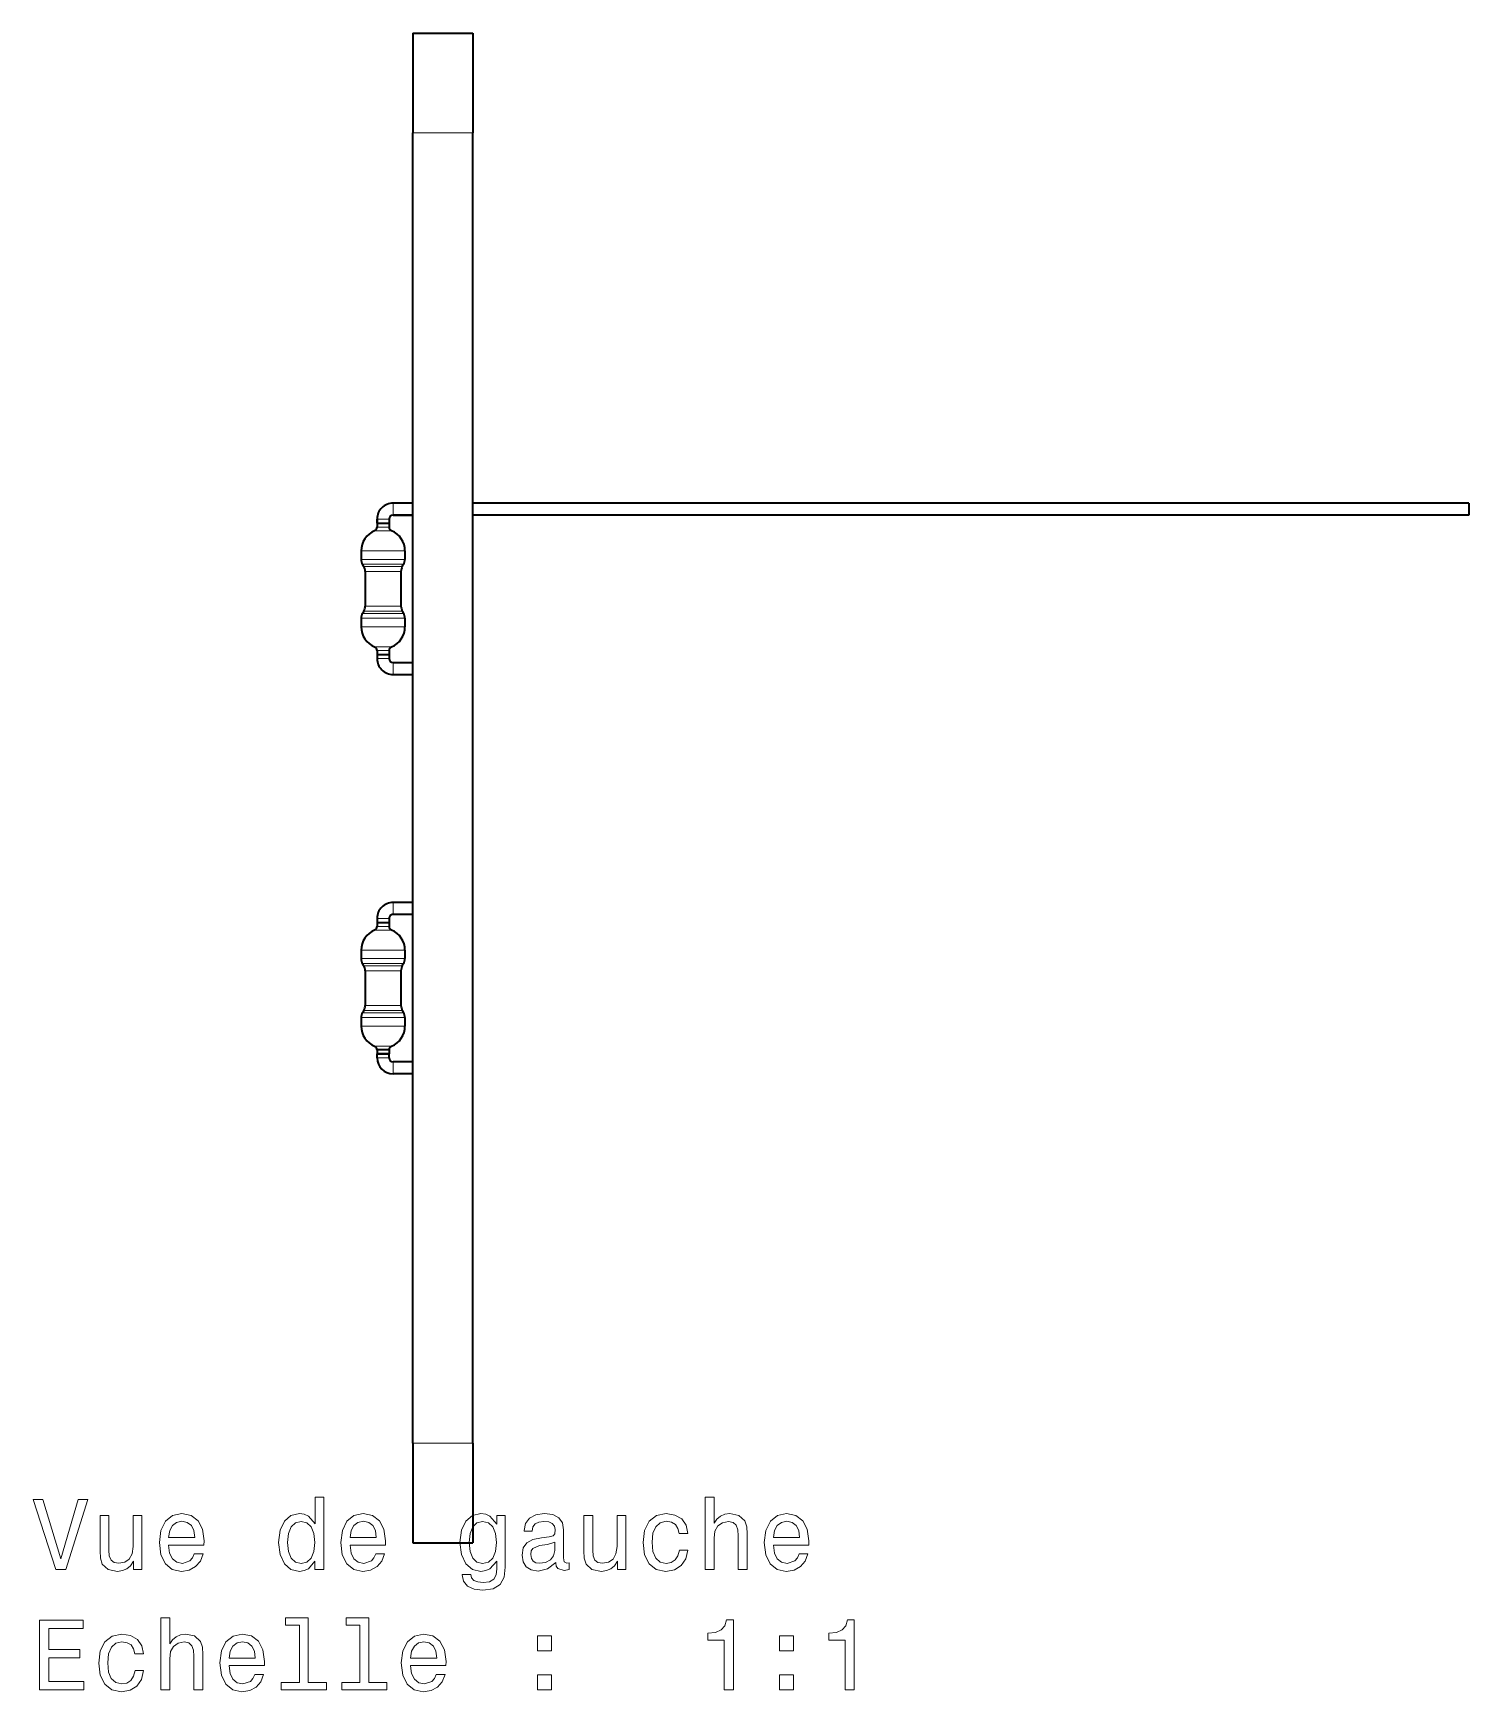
# Model space of a CAD drawing. Extents: x 465 to 886, y 287 to 578.
# Drawn here: x 674.1 to 746.2, y 375.1 to 458.4 of the extents above; entities that cross this region are included whole.
import ezdxf

# ---------------------------------------------------------------- set-up
doc = ezdxf.new("R2010")
doc.units = 0

msp = doc.modelspace()

# ---------------------------------------------------------------- linework, layer by layer
at = {"color": 7, "lineweight": 35, "ltscale": 0.075}
for p, q in [((693.178, 458.381), (696.178, 458.381)), ((693.178, 382.621), (696.178, 382.621))]:
    msp.add_line(p, q, dxfattribs=at)
at = {"color": 7, "lineweight": 35, "ltscale": 0.125}
for p, q in [((693.178, 458.381), (693.178, 453.381)), ((696.178, 458.381), (696.178, 453.381)), ((693.178, 387.621), (693.178, 382.621)), ((696.178, 387.621), (696.178, 382.621))]:
    msp.add_line(p, q, dxfattribs=at)
at = {"color": 7, "lineweight": 13, "ltscale": 0.075}
for p, q in [((693.178, 453.381), (696.178, 453.381)), ((693.178, 387.621), (696.178, 387.621))]:
    msp.add_line(p, q, dxfattribs=at)
at = {"color": 7, "lineweight": 35}
for p, q in [((693.178, 387.621), (693.178, 453.381)), ((696.178, 387.621), (696.178, 453.381)), ((746.178, 434.794), (696.178, 434.794)), ((746.178, 434.194), (696.178, 434.194))]:
    msp.add_line(p, q, dxfattribs=at)
at = {"color": 7, "lineweight": 13, "ltscale": 0.0075}
for p, q in [((692.178, 434.794), (692.178, 434.494)), ((691.678, 433.994), (691.978, 433.994)), ((692.178, 434.494), (692.178, 434.194)), ((691.978, 433.594), (691.678, 433.594)), ((691.678, 426.994), (691.978, 426.994)), ((692.178, 426.494), (692.178, 426.794)), ((692.178, 426.194), (692.178, 426.494)), ((692.178, 414.753), (692.178, 414.453)), ((691.678, 413.953), (691.978, 413.953)), ((692.178, 414.453), (692.178, 414.153)), ((691.978, 413.553), (691.678, 413.553)), ((691.978, 406.952), (691.678, 406.952)), ((692.178, 406.752), (692.178, 406.452)), ((692.178, 406.452), (692.178, 406.152))]:
    msp.add_line(p, q, dxfattribs=at)
at = {"color": 7, "lineweight": 35, "ltscale": 0.025}
for p, q in [((693.178, 434.794), (692.178, 434.794)), ((693.178, 434.194), (692.178, 434.194)), ((692.178, 434.194), (693.178, 434.194)), ((692.178, 426.794), (693.178, 426.794)), ((692.178, 426.194), (693.178, 426.194)), ((693.178, 414.753), (692.178, 414.753)), ((693.178, 414.153), (692.178, 414.153)), ((693.178, 406.752), (692.178, 406.752)), ((693.178, 406.152), (692.178, 406.152))]:
    msp.add_line(p, q, dxfattribs=at)
at = {"color": 7, "lineweight": 35, "ltscale": 0.0075}
for p, q in [((746.178, 434.794), (746.178, 434.494)), ((691.678, 433.794), (691.978, 433.794)), ((746.178, 434.494), (746.178, 434.194)), ((691.678, 427.194), (691.978, 427.194)), ((691.678, 413.753), (691.978, 413.753)), ((691.978, 407.353), (691.678, 407.353)), ((691.678, 407.153), (691.978, 407.153)), ((691.978, 407.153), (691.678, 407.153))]:
    msp.add_line(p, q, dxfattribs=at)
at = {"color": 7, "lineweight": 13, "ltscale": 0.007501}
for p, q in [((691.378, 433.994), (691.678, 433.994)), ((691.378, 433.594), (691.678, 433.594)), ((691.378, 427.394), (691.678, 427.394)), ((691.378, 426.994), (691.678, 426.994)), ((691.378, 413.953), (691.678, 413.953)), ((691.378, 413.553), (691.678, 413.553)), ((691.378, 407.353), (691.678, 407.353)), ((691.678, 406.952), (691.378, 406.952))]:
    msp.add_line(p, q, dxfattribs=at)
at = {"color": 7, "lineweight": 35, "ltscale": 0.010006}
for p, q in [((691.378, 433.994), (691.378, 433.594)), ((691.978, 433.994), (691.978, 433.594))]:
    msp.add_line(p, q, dxfattribs=at)
at = {"color": 7, "lineweight": 35, "ltscale": 0.005006}
for p, q in [((691.378, 433.794), (691.378, 433.994)), ((691.378, 406.952), (691.378, 407.153)), ((691.978, 406.952), (691.978, 407.153))]:
    msp.add_line(p, q, dxfattribs=at)
at = {"color": 7, "lineweight": 35, "ltscale": 0.007501}
for p, q in [((691.378, 433.794), (691.678, 433.794)), ((691.378, 427.194), (691.678, 427.194)), ((691.378, 413.753), (691.678, 413.753)), ((691.678, 407.353), (691.378, 407.353)), ((691.378, 407.153), (691.678, 407.153)), ((691.678, 407.153), (691.378, 407.153))]:
    msp.add_line(p, q, dxfattribs=at)
at = {"color": 7, "lineweight": 35, "ltscale": 0.005}
for p, q in [((691.378, 433.794), (691.378, 433.594)), ((691.978, 433.794), (691.978, 433.594)), ((691.378, 427.394), (691.378, 427.194)), ((691.978, 427.394), (691.978, 427.194)), ((691.378, 413.753), (691.378, 413.553)), ((691.978, 413.753), (691.978, 413.553)), ((691.378, 407.353), (691.378, 407.153)), ((691.978, 407.353), (691.978, 407.153))]:
    msp.add_line(p, q, dxfattribs=at)
at = {"color": 7, "lineweight": 13, "ltscale": 0.019859}
for p, q in [((691.255, 433.409), (692.05, 433.409)), ((691.255, 413.368), (692.05, 413.368))]:
    msp.add_line(p, q, dxfattribs=at)
at = {"color": 7, "lineweight": 13, "ltscale": 0.001294}
for p, q in [((692.102, 433.409), (692.05, 433.409)), ((692.102, 427.578), (692.05, 427.578)), ((692.102, 413.368), (692.05, 413.368)), ((692.102, 407.537), (692.05, 407.537))]:
    msp.add_line(p, q, dxfattribs=at)
at = {"color": 7, "lineweight": 13, "ltscale": 0.051634}
for p, q in [((690.578, 432.394), (692.644, 432.394)), ((692.644, 431.974), (690.578, 431.974)), ((692.644, 429.013), (690.578, 429.013)), ((690.578, 428.594), (692.644, 428.594)), ((690.578, 412.353), (692.644, 412.353)), ((692.644, 411.933), (690.578, 411.933)), ((692.644, 408.972), (690.578, 408.972)), ((690.578, 408.553), (692.644, 408.553))]:
    msp.add_line(p, q, dxfattribs=at)
at = {"color": 7, "lineweight": 35, "ltscale": 0.01049}
for p, q in [((690.578, 432.394), (690.578, 431.974)), ((692.778, 432.394), (692.778, 431.974)), ((690.578, 429.013), (690.578, 428.594)), ((692.778, 429.013), (692.778, 428.594)), ((690.578, 412.353), (690.578, 411.933)), ((692.778, 412.353), (692.778, 411.933)), ((690.578, 408.972), (690.578, 408.553)), ((692.778, 408.972), (692.778, 408.553))]:
    msp.add_line(p, q, dxfattribs=at)
at = {"color": 7, "lineweight": 13, "ltscale": 0.003366}
for p, q in [((692.644, 432.394), (692.778, 432.394)), ((692.644, 431.974), (692.778, 431.974)), ((692.644, 429.013), (692.778, 429.013)), ((692.644, 428.594), (692.778, 428.594)), ((692.644, 412.353), (692.778, 412.353)), ((692.644, 411.933), (692.778, 411.933)), ((692.644, 408.972), (692.778, 408.972)), ((692.644, 408.553), (692.778, 408.553))]:
    msp.add_line(p, q, dxfattribs=at)
at = {"color": 7, "lineweight": 13, "ltscale": 0.048489}
for p, q in [((692.585, 431.724), (690.645, 431.724)), ((692.585, 429.263), (690.645, 429.263)), ((692.585, 411.683), (690.645, 411.683)), ((692.585, 409.222), (690.645, 409.222))]:
    msp.add_line(p, q, dxfattribs=at)
at = {"color": 7, "lineweight": 35, "ltscale": 0.0033}
for p, q in [((690.711, 431.61), (690.645, 431.724)), ((692.645, 431.61), (692.711, 431.724)), ((690.711, 429.378), (690.645, 429.263)), ((692.645, 429.378), (692.711, 429.263))]:
    msp.add_line(p, q, dxfattribs=at)
at = {"color": 7, "lineweight": 13, "ltscale": 0.04539}
for p, q in [((690.711, 431.61), (692.527, 431.61)), ((690.711, 429.378), (692.527, 429.378)), ((690.711, 411.569), (692.527, 411.569)), ((690.711, 409.337), (692.527, 409.337))]:
    msp.add_line(p, q, dxfattribs=at)
at = {"color": 7, "lineweight": 13, "ltscale": 0.042245}
for p, q in [((690.778, 431.36), (692.468, 431.36)), ((690.778, 429.628), (692.468, 429.628)), ((690.778, 411.319), (692.468, 411.319)), ((690.778, 409.587), (692.468, 409.587))]:
    msp.add_line(p, q, dxfattribs=at)
at = {"color": 7, "lineweight": 35, "ltscale": 0.043301}
for p, q in [((690.778, 431.36), (690.778, 429.628)), ((692.578, 431.36), (692.578, 429.628)), ((690.778, 411.319), (690.778, 409.587)), ((692.578, 411.319), (692.578, 409.587))]:
    msp.add_line(p, q, dxfattribs=at)
at = {"color": 7, "lineweight": 13, "ltscale": 0.002754}
for p, q in [((692.468, 431.36), (692.578, 431.36)), ((692.468, 429.628), (692.578, 429.628)), ((692.468, 411.319), (692.578, 411.319)), ((692.468, 409.587), (692.578, 409.587))]:
    msp.add_line(p, q, dxfattribs=at)
at = {"color": 7, "lineweight": 13, "ltscale": 0.00296}
for p, q in [((692.527, 431.61), (692.645, 431.61)), ((692.527, 429.378), (692.645, 429.378)), ((692.527, 411.569), (692.645, 411.569)), ((692.527, 409.337), (692.645, 409.337))]:
    msp.add_line(p, q, dxfattribs=at)
at = {"color": 7, "lineweight": 13, "ltscale": 0.00316}
for p, q in [((692.585, 431.724), (692.711, 431.724)), ((692.585, 429.263), (692.711, 429.263)), ((692.585, 411.683), (692.711, 411.683)), ((692.585, 409.222), (692.711, 409.222))]:
    msp.add_line(p, q, dxfattribs=at)
at = {"color": 7, "lineweight": 13, "ltscale": 0.010577}
for p, q in [((691.255, 427.578), (691.678, 427.578)), ((691.255, 407.537), (691.678, 407.537))]:
    msp.add_line(p, q, dxfattribs=at)
at = {"color": 7, "lineweight": 35, "ltscale": 0.010005}
for p, q in [((691.378, 427.394), (691.378, 426.994)), ((691.978, 427.394), (691.978, 426.994)), ((691.378, 413.953), (691.378, 413.553)), ((691.978, 413.953), (691.978, 413.553))]:
    msp.add_line(p, q, dxfattribs=at)
at = {"color": 7, "lineweight": 13, "ltscale": 0.009282}
for p, q in [((692.05, 427.578), (691.678, 427.578)), ((692.05, 407.537), (691.678, 407.537))]:
    msp.add_line(p, q, dxfattribs=at)
at = {"color": 7, "lineweight": 13, "ltscale": 0.006581}
for p, q in [((691.942, 427.394), (691.678, 427.394)), ((691.942, 407.353), (691.678, 407.353))]:
    msp.add_line(p, q, dxfattribs=at)
at = {"color": 7, "lineweight": 13, "ltscale": 0.000918579}
for p, q in [((691.978, 427.394), (691.942, 427.394)), ((691.978, 407.353), (691.942, 407.353))]:
    msp.add_line(p, q, dxfattribs=at)
at = {"color": 7, "lineweight": 35, "ltscale": 0.003301}
for p, q in [((690.711, 411.569), (690.645, 411.683)), ((692.645, 411.569), (692.711, 411.683)), ((690.711, 409.337), (690.645, 409.222)), ((692.645, 409.337), (692.711, 409.222))]:
    msp.add_line(p, q, dxfattribs=at)
at = {"color": 7, "lineweight": 13}
for points in [[(676.374, 384.784), (675.496, 381.804), (674.594, 384.784), (674.115, 384.784), (675.244, 381.279), (675.749, 381.279), (676.853, 384.784)], [(688.261, 381.698), (688.261, 381.279), (688.705, 381.279), (688.705, 384.9), (688.266, 384.9), (688.266, 383.574), (687.928, 383.957), (687.721, 384.048), (687.484, 384.083), (687.056, 383.983), (686.723, 383.7), (686.506, 383.246), (686.43, 382.636), (686.506, 382.026), (686.723, 381.567), (687.056, 381.279), (687.484, 381.184), (687.721, 381.219), (687.933, 381.31)], [(707.849, 381.279), (708.293, 381.279), (708.293, 382.843), (708.338, 383.201), (708.484, 383.463), (708.711, 383.624), (709.014, 383.685), (709.256, 383.635), (709.407, 383.498), (709.483, 383.271), (709.508, 382.969), (709.508, 381.279), (709.952, 381.279), (709.952, 383.06), (709.932, 383.418), (709.841, 383.715), (709.543, 383.988), (709.079, 384.083), (708.827, 384.048), (708.61, 383.952), (708.429, 383.801), (708.293, 383.594), (708.293, 384.9), (707.849, 384.9)], [(679.576, 383.988), (679.133, 383.988), (679.133, 382.424), (679.082, 382.061), (678.936, 381.799), (678.709, 381.637), (678.411, 381.587), (678.174, 381.627), (678.023, 381.748), (677.937, 381.955), (677.917, 382.248), (677.917, 383.988), (677.473, 383.988), (677.473, 382.207), (677.489, 381.849), (677.584, 381.552), (677.877, 381.279), (678.346, 381.184), (678.598, 381.219), (678.815, 381.31), (679.002, 381.466), (679.153, 381.693), (679.153, 381.279), (679.576, 381.279)], [(680.913, 382.505), (682.688, 382.505), (682.693, 382.712), (682.612, 383.292), (682.391, 383.725), (682.038, 383.988), (681.569, 384.083), (681.11, 383.983), (680.757, 383.7), (680.53, 383.241), (680.449, 382.636), (680.525, 382.016), (680.752, 381.562), (681.099, 381.279), (681.553, 381.184), (681.947, 381.249), (682.27, 381.421), (682.507, 381.693), (682.643, 382.056), (682.204, 382.056), (682.113, 381.854), (681.982, 381.703), (681.609, 381.582), (681.321, 381.637), (681.105, 381.814), (680.963, 382.101), (680.913, 382.49)], [(690.021, 382.505), (691.796, 382.505), (691.801, 382.712), (691.721, 383.292), (691.499, 383.725), (691.146, 383.988), (690.677, 384.083), (690.218, 383.983), (689.865, 383.7), (689.638, 383.241), (689.557, 382.636), (689.633, 382.016), (689.86, 381.562), (690.208, 381.279), (690.661, 381.184), (691.055, 381.249), (691.378, 381.421), (691.615, 381.693), (691.751, 382.056), (691.312, 382.056), (691.221, 381.854), (691.09, 381.703), (690.717, 381.582), (690.429, 381.637), (690.213, 381.814), (690.071, 382.101), (690.021, 382.49)], [(697.813, 381.4), (697.813, 383.988), (697.389, 383.988), (697.389, 383.549), (697.041, 383.947), (696.829, 384.048), (696.592, 384.083), (696.164, 383.983), (695.831, 383.7), (695.614, 383.246), (695.538, 382.636), (695.614, 382.021), (695.831, 381.567), (696.164, 381.279), (696.592, 381.184), (696.834, 381.219), (697.036, 381.31), (697.389, 381.693), (697.389, 381.31), (697.349, 381.007), (697.238, 380.79), (697.026, 380.664), (696.708, 380.619), (696.431, 380.649), (696.234, 380.725), (696.118, 380.856), (696.083, 381.032), (695.654, 381.032), (695.654, 381.012), (695.72, 380.689), (695.922, 380.447), (696.244, 380.291), (696.683, 380.235), (697.208, 380.311), (697.556, 380.523), (697.752, 380.891)], [(700.349, 381.632), (700.349, 381.617), (700.375, 381.446), (700.45, 381.325), (700.768, 381.229), (701.015, 381.269), (701.015, 381.612), (700.909, 381.597), (700.768, 381.663), (700.743, 381.864), (700.743, 383.266), (700.682, 383.624), (700.506, 383.877), (700.198, 384.028), (699.764, 384.083), (699.341, 384.023), (699.028, 383.851), (698.831, 383.584), (698.766, 383.231), (698.766, 383.201), (699.164, 383.201), (699.2, 383.413), (699.311, 383.564), (699.492, 383.655), (699.749, 383.69), (699.996, 383.665), (700.173, 383.589), (700.279, 383.458), (700.314, 383.277), (700.294, 383.065), (700.213, 382.959), (700.012, 382.908), (699.633, 382.868), (699.2, 382.777), (698.892, 382.616), (698.71, 382.364), (698.655, 381.99), (698.705, 381.658), (698.862, 381.411), (699.114, 381.254), (699.462, 381.199), (699.931, 381.305)], [(703.865, 383.988), (703.421, 383.988), (703.421, 382.424), (703.37, 382.061), (703.224, 381.799), (702.997, 381.637), (702.7, 381.587), (702.463, 381.627), (702.311, 381.748), (702.226, 381.955), (702.205, 382.248), (702.205, 383.988), (701.762, 383.988), (701.762, 382.207), (701.777, 381.849), (701.873, 381.552), (702.165, 381.279), (702.634, 381.184), (702.886, 381.219), (703.103, 381.31), (703.29, 381.466), (703.441, 381.693), (703.441, 381.279), (703.865, 381.279)], [(706.538, 383.09), (706.976, 383.09), (706.885, 383.493), (706.669, 383.811), (706.331, 384.008), (705.892, 384.083), (705.408, 383.983), (705.04, 383.7), (704.808, 383.241), (704.727, 382.626), (704.803, 382.016), (705.03, 381.562), (705.388, 381.279), (705.877, 381.184), (706.311, 381.259), (706.648, 381.471), (706.88, 381.804), (706.981, 382.248), (706.558, 382.248), (706.482, 381.965), (706.341, 381.753), (706.139, 381.622), (705.892, 381.582), (705.584, 381.648), (705.362, 381.849), (705.226, 382.177), (705.181, 382.641), (705.226, 383.095), (705.367, 383.423), (705.594, 383.624), (705.892, 383.695), (706.154, 383.65), (706.351, 383.534), (706.482, 383.342)], [(711.273, 382.505), (713.048, 382.505), (713.053, 382.712), (712.973, 383.292), (712.751, 383.725), (712.398, 383.988), (711.929, 384.083), (711.47, 383.983), (711.117, 383.7), (710.89, 383.241), (710.809, 382.636), (710.885, 382.016), (711.112, 381.562), (711.46, 381.279), (711.914, 381.184), (712.307, 381.249), (712.63, 381.421), (712.867, 381.693), (713.003, 382.056), (712.564, 382.056), (712.473, 381.854), (712.342, 381.703), (711.969, 381.582), (711.682, 381.637), (711.465, 381.814), (711.324, 382.101), (711.273, 382.49)], [(680.913, 382.878), (680.968, 383.226), (681.105, 383.483), (681.311, 383.64), (681.584, 383.695), (681.851, 383.64), (682.058, 383.483), (682.184, 383.226), (682.229, 382.878)], [(687.56, 383.685), (687.852, 383.614), (688.074, 383.418), (688.205, 383.09), (688.256, 382.636), (688.205, 382.177), (688.074, 381.849), (687.852, 381.648), (687.56, 381.582), (687.282, 381.648), (687.071, 381.849), (686.929, 382.182), (686.884, 382.636), (686.929, 383.085), (687.071, 383.413), (687.282, 383.614)], [(690.021, 382.878), (690.076, 383.226), (690.213, 383.483), (690.419, 383.64), (690.692, 383.695), (690.959, 383.64), (691.166, 383.483), (691.292, 383.226), (691.337, 382.878)], [(695.997, 382.636), (696.043, 383.085), (696.179, 383.418), (696.391, 383.614), (696.673, 383.685), (696.971, 383.614), (697.192, 383.418), (697.329, 383.085), (697.379, 382.636), (697.329, 382.177), (697.192, 381.849), (696.971, 381.648), (696.673, 381.582), (696.391, 381.648), (696.179, 381.849), (696.043, 382.182)], [(711.273, 382.878), (711.329, 383.226), (711.465, 383.483), (711.672, 383.64), (711.944, 383.695), (712.211, 383.64), (712.418, 383.483), (712.544, 383.226), (712.589, 382.878)], [(700.299, 382.228), (700.239, 381.965), (700.077, 381.764), (699.835, 381.632), (699.538, 381.587), (699.346, 381.612), (699.21, 381.693), (699.124, 381.834), (699.099, 382.031), (699.119, 382.207), (699.2, 382.333), (699.522, 382.475), (699.931, 382.535), (700.299, 382.656)], [(680.525, 375.233), (680.968, 375.233), (680.968, 376.796), (681.014, 377.154), (681.16, 377.416), (681.387, 377.578), (681.69, 377.638), (681.932, 377.588), (682.083, 377.452), (682.159, 377.225), (682.184, 376.922), (682.184, 375.233), (682.628, 375.233), (682.628, 377.013), (682.607, 377.371), (682.517, 377.668), (682.219, 377.941), (681.755, 378.037), (681.503, 378.001), (681.286, 377.905), (681.105, 377.754), (680.968, 377.547), (680.968, 378.854), (680.525, 378.854)], [(687.479, 378.48), (687.479, 375.606), (686.566, 375.606), (686.566, 375.233), (688.831, 375.233), (688.831, 375.606), (687.923, 375.606), (687.923, 378.854), (686.783, 378.854), (686.783, 378.48)], [(690.515, 378.48), (690.515, 375.606), (689.602, 375.606), (689.602, 375.233), (691.867, 375.233), (691.867, 375.606), (690.959, 375.606), (690.959, 378.854), (689.819, 378.854), (689.819, 378.48)], [(674.437, 375.233), (676.656, 375.233), (676.656, 375.656), (674.901, 375.656), (674.901, 376.841), (676.465, 376.841), (676.465, 377.26), (674.901, 377.26), (674.901, 378.309), (676.616, 378.309), (676.616, 378.733), (674.437, 378.733)], [(679.213, 377.043), (679.652, 377.043), (679.561, 377.447), (679.344, 377.764), (679.007, 377.961), (678.568, 378.037), (678.084, 377.936), (677.716, 377.653), (677.484, 377.194), (677.403, 376.579), (677.478, 375.969), (677.705, 375.515), (678.063, 375.233), (678.553, 375.137), (678.986, 375.212), (679.324, 375.424), (679.556, 375.757), (679.657, 376.201), (679.234, 376.201), (679.158, 375.918), (679.017, 375.707), (678.815, 375.575), (678.568, 375.535), (678.26, 375.601), (678.038, 375.802), (677.902, 376.13), (677.857, 376.594), (677.902, 377.048), (678.043, 377.376), (678.27, 377.578), (678.568, 377.648), (678.83, 377.603), (679.027, 377.487), (679.158, 377.295)], [(683.949, 376.458), (685.724, 376.458), (685.729, 376.665), (685.648, 377.245), (685.427, 377.678), (685.074, 377.941), (684.605, 378.037), (684.146, 377.936), (683.793, 377.653), (683.566, 377.194), (683.485, 376.589), (683.561, 375.969), (683.788, 375.515), (684.135, 375.233), (684.589, 375.137), (684.983, 375.202), (685.306, 375.374), (685.543, 375.646), (685.679, 376.009), (685.24, 376.009), (685.149, 375.807), (685.018, 375.656), (684.645, 375.535), (684.357, 375.591), (684.141, 375.767), (683.999, 376.055), (683.949, 376.443)], [(693.057, 376.458), (694.832, 376.458), (694.837, 376.665), (694.757, 377.245), (694.535, 377.678), (694.182, 377.941), (693.713, 378.037), (693.254, 377.936), (692.901, 377.653), (692.674, 377.194), (692.593, 376.589), (692.669, 375.969), (692.896, 375.515), (693.244, 375.233), (693.697, 375.137), (694.091, 375.202), (694.414, 375.374), (694.651, 375.646), (694.787, 376.009), (694.348, 376.009), (694.257, 375.807), (694.126, 375.656), (693.753, 375.535), (693.466, 375.591), (693.249, 375.767), (693.107, 376.055), (693.057, 376.443)], [(699.437, 377.189), (700.133, 377.189), (700.133, 377.941), (699.437, 377.941)], [(708.802, 375.233), (709.261, 375.233), (709.261, 378.758), (708.918, 378.758), (708.827, 378.45), (708.646, 378.243), (708.368, 378.122), (707.985, 378.082), (707.985, 377.724), (708.802, 377.724)], [(711.581, 377.189), (712.277, 377.189), (712.277, 377.941), (711.581, 377.941)], [(714.874, 375.233), (715.333, 375.233), (715.333, 378.758), (714.99, 378.758), (714.899, 378.45), (714.718, 378.243), (714.44, 378.122), (714.057, 378.082), (714.057, 377.724), (714.874, 377.724)], [(683.949, 376.831), (684.004, 377.179), (684.141, 377.436), (684.347, 377.593), (684.62, 377.648), (684.887, 377.593), (685.094, 377.436), (685.22, 377.179), (685.265, 376.831)], [(693.057, 376.831), (693.112, 377.179), (693.249, 377.436), (693.455, 377.593), (693.728, 377.648), (693.995, 377.593), (694.202, 377.436), (694.328, 377.179), (694.373, 376.831)], [(699.437, 375.233), (700.133, 375.233), (700.133, 375.984), (699.437, 375.984)], [(711.581, 375.233), (712.277, 375.233), (712.277, 375.984), (711.581, 375.984)]]:
    msp.add_lwpolyline(points, close=True, dxfattribs=at)
at = {"color": 7, "lineweight": 35}
for centre, radius, start, end in [((692.178, 433.994), 0.8, 90, 180.00001), ((692.178, 433.994), 0.8, 90, 180.00001), ((692.178, 433.994), 0.2, 90, 179.99999), ((692.178, 433.994), 0.2, 90, 179.99999), ((691.678, 432.394), 1.1, 112.61987, 180.00001), ((691.178, 433.594), 0.2, 292.63454, 359.98533), ((692.179, 433.594), 0.2, 180.01468, 247.36546), ((691.678, 432.394), 1.1, 0, 67.38014), ((691.078, 431.974), 0.5, 180.00135, 209.99865), ((690.278, 431.36), 0.5, 0.00135, 29.99866), ((693.078, 431.36), 0.5, 150.00135, 179.99865), ((692.278, 431.974), 0.5, 330.00134, 359.99865), ((690.278, 429.628), 0.5, 330.00134, 359.99865), ((693.078, 429.628), 0.5, 180.00135, 209.99865), ((691.078, 429.013), 0.5, 150.00135, 179.99865), ((692.278, 429.013), 0.5, 0.00135, 29.99866), ((691.678, 428.594), 1.1, 179.99999, 247.38013), ((691.678, 428.594), 1.1, 292.61986, 360), ((691.178, 427.394), 0.2, 0.01467, 67.36546), ((692.179, 427.394), 0.2, 112.63454, 179.98532), ((692.178, 426.994), 0.8, 179.99999, 270), ((692.178, 426.994), 0.2, 180.00001, 270), ((692.178, 413.953), 0.8, 90, 180.00001), ((692.178, 413.953), 0.2, 90, 180.00001), ((691.678, 412.353), 1.1, 112.61987, 180.00001), ((691.178, 413.553), 0.2, 292.63454, 359.98533), ((692.179, 413.553), 0.2, 180.01468, 247.36546), ((691.678, 412.353), 1.1, 0, 67.38014), ((691.078, 411.933), 0.5, 180.00135, 209.99865), ((690.278, 411.319), 0.5, 0.00135, 29.99866), ((693.078, 411.319), 0.5, 150.00135, 179.99865), ((692.278, 411.933), 0.5, 330.00134, 359.99865), ((690.278, 409.587), 0.5, 330.00134, 359.99865), ((693.078, 409.587), 0.5, 180.00135, 209.99865), ((691.078, 408.972), 0.5, 150.00135, 179.99865), ((692.278, 408.972), 0.5, 0.00135, 29.99866), ((691.678, 408.553), 1.1, 179.99999, 247.38013), ((691.678, 408.553), 1.1, 292.61986, 360), ((691.178, 407.353), 0.2, 0.01467, 67.36546), ((692.179, 407.353), 0.2, 112.63454, 179.98532), ((692.178, 406.952), 0.8, 180.00001, 270), ((692.178, 406.952), 0.2, 180.00001, 270)]:
    msp.add_arc(centre, radius, start, end, dxfattribs=at)

doc.saveas('drawing.dxf')
